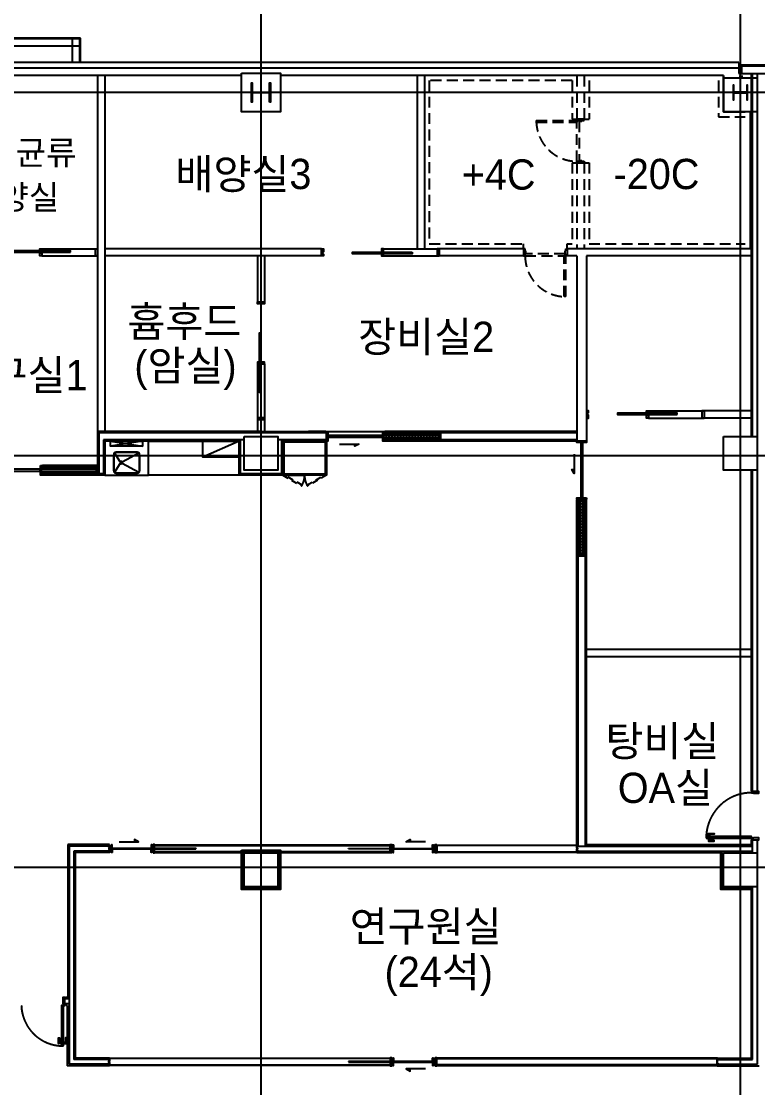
# Model space of a CAD drawing. Header units: metres. Extents: x 630750 to 860239, y 578133 to 726633.
# Drawn here: x 733054 to 748263, y 671261 to 693280 of the extents above; entities that cross this region are included whole.
import ezdxf

# ---------------------------------------------------------------- set-up
doc = ezdxf.new("R2010")
doc.units = ezdxf.units.M
doc.header["$LTSCALE"] = 300
for name, pattern in [('3232$0$HIDDEN', [0.375, 0.25, -0.125]), ('3232$0$업무시설_xr-base$0$CONTINOUS', [0]), ('DASHDOT', [25.4, 12.7, -6.35, 0, -6.35]), ('HID1', [0.375, 0.25, -0.125]), ('HIDD', [0.7, 0.4, -0.3]), ('HIDDEN', [2, 1, -1]), ('업무시설_xr-base$0$CONTINOUS', [0])]:
    doc.linetypes.add(name, pattern=pattern)
for name, color, linetype in [('3232$0$KUK-DOOR', 4, 'Continuous'), ('3232$0$KUK-DOOR-FRAME', 4, 'Continuous'), ('3232$0$KUK-WALL-FIN 1', 30, 'Continuous'), ('3232$0$KUK-WINDOW', 4, 'Continuous'), ('A-AL', 6, 'Continuous'), ('A-CEN-1', 1, 'Continuous'), ('A-CON', 2, 'Continuous'), ('A-DOR', 4, 'Continuous'), ('A-STONE', 6, 'Continuous'), ('A-TXT', 3, 'Continuous'), ('A-WAL-DW', 7, 'Continuous'), ('A-WIN', 4, 'Continuous'), ('A-WIN-GLASS', 4, 'Continuous'), ('KUK-DOOR', 4, 'Continuous'), ('KUK-DOOR-FRAME', 4, 'Continuous'), ('KUK-FUR-MOVE-MAKE', 95, 'Continuous'), ('KUK-WALL-DRYWALL', 4, 'Continuous'), ('KUK-WALL-FIN 1', 30, 'Continuous'), ('O-AA-XXXX-STEEL', 3, 'Continuous'), ('STEL', 3, 'Continuous'), ('특수설계 영역', 225, 'Continuous')]:
    doc.layers.add(name, color=color, linetype=linetype)
doc.layers.add('tel 1구', color=7, linetype='Continuous', lineweight=5, true_color=0x0074cb)
doc.styles.add('돋움', font='')
doc.styles.get('돋움').set_extended_font_data('Dotum')

# ---------------------------------------------------------------- blocks, each defined once
blk = doc.blocks.new('*U18')
at = {"layer": 'STEL'}
blk.add_lwpolyline([(-23, -15, -0.414214), (-5, -33), (-5, -267, -0.414214), (-23, -285), (-150, -285), (-150, -300), (150, -300), (150, -285), (23, -285, -0.414214), (5, -267), (5, -33, -0.414214), (23, -15), (150, -15), (150, 0), (-150, 0), (-150, -15)], format="xyb", close=True, dxfattribs=at)
blk = doc.blocks.new('미닫이문1200')
at = {"layer": 'A-DOR'}
blk.add_line((1280, -150), (2390, -150), dxfattribs=at)
for points in [[(0, 0), (40, 0), (40, -65), (20, -65), (20, -115), (40, -115), (40, -150), (0, -150)], [(1280, 0), (1240, 0), (1240, -65), (1280, -65)], [(2430, 0), (2390, 0), (2390, 0), (2390, 0), (2390, 0), (2390, 0), (2390, -150), (2430, -150)], [(1870, -75), (1870, -105), (640, -105), (640, -75)], [(1280, -115), (1240, -115), (1240, -150), (1280, -150)]]:
    blk.add_lwpolyline(points, close=True, dxfattribs=at)
at = {"layer": 'A-WAL-DW'}
blk.add_line((1280, 0), (2430, 0), dxfattribs=at)
blk = doc.blocks.new('3232$0$D H')
at = {"layer": '3232$0$KUK-DOOR', "color": 1}
for q in [(-383416, 245431), (-383276, 245431)]:
    blk.add_line((-383346, 245431), q, dxfattribs=at)
at = {"layer": '3232$0$KUK-DOOR', "color": 8}
for points in [[(-383356, 245421), (-383416, 245421, -0.414214), (-383426, 245431), (-383426, 245431, -0.414214), (-383416, 245441), (-383356, 245441)], [(-383351, 245411), (-383351, 245411, -0.414214), (-383356, 245416), (-383356, 245446, -0.414214), (-383351, 245451), (-383351, 245451)], [(-383341, 245411), (-383341, 245411, 0.414214), (-383336, 245416), (-383336, 245446, 0.414214), (-383341, 245451), (-383341, 245451)], [(-383336, 245421), (-383276, 245421, 0.414214), (-383266, 245431), (-383266, 245431, 0.414214), (-383276, 245441), (-383336, 245441)]]:
    blk.add_lwpolyline(points, format="xyb", close=True, dxfattribs=at)

msp = doc.modelspace()

# ---------------------------------------------------------------- linework, layer by layer
at = {"layer": '3232$0$KUK-DOOR', "color": 8}
for p, q in [((740674.4, 676199.2, 1192.4), (741614.4, 676199.2, 3419.7)), ((740674.4, 676191.2, -888.5), (741614.4, 676191.2, 3421.4)), ((740674.4, 671799.3, -888.5), (741614.4, 671799.3, 3421.4)), ((740674.4, 671791.3, 1192.4), (741614.4, 671791.3, 3419.7))]:
    msp.add_line(p, q, dxfattribs=at)
at = {"layer": '3232$0$KUK-DOOR', "elevation": 0}
for points in [[(735803.4, 676200.2), (734865.4, 676200.2), (734864.4, 676199.2), (734864.4, 676191.2), (734865.4, 676190.2), (735803.4, 676190.2), (735804.4, 676191.2), (735804.4, 676199.2), (735803.4, 676200.2)], [(740675.4, 676200.2), (741613.4, 676200.2), (741614.4, 676199.2), (741614.4, 676191.2), (741613.4, 676190.2), (740675.4, 676190.2), (740674.4, 676191.2), (740674.4, 676199.2), (740675.4, 676200.2)], [(740675.4, 671790.3), (741613.4, 671790.3), (741614.4, 671791.3), (741614.4, 671799.3), (741613.4, 671800.3), (740675.4, 671800.3), (740674.4, 671799.3), (740674.4, 671791.3), (740675.4, 671790.3)]]:
    msp.add_lwpolyline(points, dxfattribs=at)
at = {"layer": '3232$0$KUK-DOOR', "color": 1, "ltscale": 30, "elevation": 0}
for points in [[(735074.1, 676339.6), (735473.7, 676339.6), (735391.7, 676385.3), (735391.7, 676339.6)], [(741404.7, 676339.6), (741005.1, 676339.6), (741087.2, 676385.3), (741087.2, 676339.6)], [(741404.7, 671650.9), (741005.1, 671650.9), (741087.2, 671605.1), (741087.2, 671650.9)]]:
    msp.add_lwpolyline(points, dxfattribs=at)
at = {"layer": '3232$0$KUK-DOOR', "color": 5, "linetype": '3232$0$HIDDEN', "ltscale": 0.1, "elevation": 0}
for points in [[(736663.4, 676200.2), (735685.4, 676200.2), (735684.4, 676199.2), (735684.4, 676191.2), (735685.4, 676190.2), (736663.4, 676190.2), (736664.4, 676191.2), (736664.4, 676199.2), (736663.4, 676200.2)], [(739815.4, 676200.2), (740793.4, 676200.2), (740794.4, 676199.2), (740794.4, 676191.2), (740793.4, 676190.2), (739815.4, 676190.2), (739814.4, 676191.2), (739814.4, 676199.2), (739815.4, 676200.2)], [(739815.4, 671790.3), (740793.4, 671790.3), (740794.4, 671791.3), (740794.4, 671799.3), (740793.4, 671800.3), (739815.4, 671800.3), (739814.4, 671799.3), (739814.4, 671791.3), (739815.4, 671790.3)]]:
    msp.add_lwpolyline(points, dxfattribs=at)
at = {"layer": '3232$0$KUK-DOOR-FRAME', "elevation": 0}
for points in [[(735774.4, 676205.2), (735804.4, 676205.2), (735804.4, 676280.2), (735774.4, 676280.2)], [(740704.4, 676205.2), (740674.4, 676205.2), (740674.4, 676280.2), (740704.4, 676280.2)], [(735774.4, 676110.2), (735804.4, 676110.2), (735804.4, 676185.2), (735774.4, 676185.2)], [(740704.4, 676110.2), (740674.4, 676110.2), (740674.4, 676185.2), (740704.4, 676185.2)], [(740704.4, 671880.3), (740674.4, 671880.3), (740674.4, 671805.3), (740704.4, 671805.3)], [(740704.4, 671785.3), (740674.4, 671785.3), (740674.4, 671710.3), (740704.4, 671710.3)]]:
    msp.add_lwpolyline(points, close=True, dxfattribs=at)
for points in [[(741634.4, 676280.2), (741634.4, 676110.2), (741604.4, 676110.2), (741604.4, 676185.2), (741614.4, 676185.2), (741614.4, 676205.2), (741604.4, 676205.2), (741604.4, 676280.2), (741634.4, 676280.2)], [(741634.4, 671710.3), (741634.4, 671880.3), (741604.4, 671880.3), (741604.4, 671805.3), (741614.4, 671805.3), (741614.4, 671785.3), (741604.4, 671785.3), (741604.4, 671710.3), (741634.4, 671710.3)]]:
    msp.add_lwpolyline(points, dxfattribs=at)
at = {"layer": '3232$0$KUK-WALL-FIN 1'}
for p, q in [((734874.4, 676270.2, 0), (734874.4, 676280.2, 0)), ((744529.4, 676270.2, 0), (744529.4, 676280.2, 0)), ((734874.4, 671720.2, 0), (734874.4, 671710.2, 0)), ((747424.4, 671720.2, 0), (747424.4, 671710.2, 0))]:
    msp.add_line(p, q, dxfattribs=at)
at = {"layer": '3232$0$KUK-WALL-FIN 1', "color": 3, "elevation": 0}
for points in [[(734839.4, 676246.8), (734864.4, 676246.8), (734864.4, 676270.2), (734874.4, 676270.2), (734874.4, 676205.2)], [(734872.8, 676206.8), (734872.8, 676268.6), (734866, 676268.6), (734866, 676245.2), (734839.4, 676245.2), (734839.4, 676246.8)], [(734872.8, 676206.8), (734862.8, 676206.8), (734862.8, 676183.6), (734872.8, 676183.6)], [(734874.4, 676205.2), (734864.4, 676205.2), (734864.4, 676185.2), (734874.4, 676185.2)], [(744554.4, 676246.8), (744539.4, 676246.8), (744539.4, 676270.2), (744529.4, 676270.2), (744529.4, 676205.2)], [(744529.4, 676205.2), (744529.4, 676205.2), (744529.4, 676185.2), (744529.4, 676185.2)], [(744531, 676206.8), (744531, 676268.6), (744537.8, 676268.6), (744537.8, 676245.2), (744554.4, 676245.2), (744554.4, 676246.8)], [(744531, 676206.8), (744531, 676206.8), (744531, 676183.6), (744531, 676183.6)], [(734874.4, 676185.2), (734874.4, 676120.2), (734864.4, 676120.2), (734864.4, 676143.6), (734839.4, 676143.6), (734839.4, 676145.2), (734866, 676145.2), (734866, 676121.8), (734872.8, 676121.8), (734872.8, 676183.6)], [(744529.4, 676185.2), (744529.4, 676120.2), (744539.4, 676120.2), (744539.4, 676143.6), (744564.4, 676143.6), (744564.4, 676145.2), (744537.8, 676145.2), (744537.8, 676121.8), (744531, 676121.8), (744531, 676183.6)], [(734874.4, 671805.2), (734874.4, 671870.2), (734864.4, 671870.2), (734864.4, 671846.8), (734839.4, 671846.8), (734839.4, 671845.2), (734866, 671845.2), (734866, 671868.6), (734872.8, 671868.6), (734872.8, 671806.8)], [(734872.8, 671783.6), (734872.8, 671783.6), (734872.8, 671806.8), (734872.8, 671806.8)], [(734874.4, 671785.2), (734874.4, 671785.2), (734874.4, 671805.2), (734874.4, 671805.2)], [(747424.4, 671805.2), (747424.4, 671870.2), (747434.4, 671870.2), (747434.4, 671846.8), (747459.4, 671846.8), (747459.4, 671845.2), (747432.8, 671845.2), (747432.8, 671868.6), (747426, 671868.6), (747426, 671806.8)], [(747424.4, 671785.2), (747424.4, 671785.2), (747424.4, 671805.2), (747424.4, 671805.2)], [(747426, 671783.6), (747426, 671783.6), (747426, 671806.8), (747426, 671806.8)], [(734839.4, 671743.6), (734864.4, 671743.6), (734864.4, 671720.2), (734874.4, 671720.2), (734874.4, 671785.2)], [(734872.8, 671783.6), (734872.8, 671721.8), (734866, 671721.8), (734866, 671745.2), (734839.4, 671745.2), (734839.4, 671743.6)], [(747459.4, 671743.6), (747434.4, 671743.6), (747434.4, 671720.2), (747424.4, 671720.2), (747424.4, 671785.2)], [(747426, 671783.6), (747426, 671721.8), (747432.8, 671721.8), (747432.8, 671745.2), (747459.4, 671745.2), (747459.4, 671743.6)]]:
    msp.add_lwpolyline(points, dxfattribs=at)
at = {"layer": '3232$0$KUK-WINDOW', "linetype": '3232$0$업무시설_xr-base$0$CONTINOUS', "elevation": 0}
for points in [[(735804.4, 676260.2), (740674.4, 676260.2), (740674.4, 676270.2), (735804.4, 676270.2)], [(744529.4, 676260.2), (741624.4, 676260.2), (741624.4, 676270.2), (744529.4, 676270.2)], [(737599.4, 676130.2), (735804.4, 676130.2)], [(735804.4, 676120.2), (737599.4, 676120.2)], [(740674.4, 676130.2), (738409.4, 676130.2)], [(738409.4, 676120.2), (740674.4, 676120.2)], [(744529.4, 676120.2), (741624.4, 676120.2), (741624.4, 676130.2), (744529.4, 676130.2)], [(734874.4, 671870.3), (740674.4, 671870.3)], [(740674.4, 671860.3), (734874.4, 671860.3)], [(747424.4, 671870.2), (741624.4, 671870.3), (741624.4, 671860.3), (747424.4, 671860.2)], [(734874.4, 671730.3), (740674.4, 671730.3), (740674.4, 671720.3), (734874.4, 671720.3)], [(747424.4, 671730.2), (741624.4, 671730.3), (741624.4, 671720.3), (747424.4, 671720.2)]]:
    msp.add_lwpolyline(points, dxfattribs=at)
at = {"layer": 'A-AL', "ltscale": 3}
msp.add_line((747874.4, 692430.2, 0), (694034.3, 692430.2, 0), dxfattribs=at)
at = {"layer": 'A-CEN-1', "linetype": 'Continuous'}
for p, q in [((738004.4, 706258.8, 0), (738004.4, 608420.8, 0)), ((747904.4, 706258.8, 0), (747904.4, 608420.8, 0)), ((747904.4, 706258.8, 0), (747904.4, 599969.6, 0)), ((795684.4, 691810.2, 0), (657202.6, 691810.2, 0)), ((795684.4, 684310.2, 0), (657202.6, 684310.2, 0)), ((795684.4, 675810.2, 0), (657202.6, 675810.2, 0))]:
    msp.add_line(p, q, dxfattribs=at)
at = {"layer": 'A-CON', "elevation": 0}
for points in [[(737604.4, 692210.2), (738404.4, 692210.2), (738404.4, 691410.2), (737604.4, 691410.2)], [(747554.4, 692110.2), (748254.4, 692110.2), (748254.4, 691410.2), (747554.4, 691410.2)], [(747554.4, 684710.2), (748254.4, 684710.2), (748254.4, 684010.2), (747554.4, 684010.2)], [(737654.4, 676110.2), (738354.4, 676110.2), (738354.4, 675410.2), (737654.4, 675410.2)], [(747554.4, 676110.2), (748254.4, 676110.2), (748254.4, 675410.2), (747554.4, 675410.2)]]:
    msp.add_lwpolyline(points, close=True, dxfattribs=at)
at = {"layer": 'A-CON'}
for points in [[(737654.4, 684710.2), (738354.4, 684710.2), (738354.4, 684010.2), (737654.4, 684010.2)], [(737654.4, 676110.2), (738354.4, 676110.2), (738354.4, 675410.2), (737654.4, 675410.2)], [(747554.4, 676110.2), (748254.4, 676110.2), (748254.4, 675410.2), (747554.4, 675410.2)]]:
    msp.add_lwpolyline(points, close=True, dxfattribs=at)
at = {"layer": 'A-STONE', "ltscale": 3}
msp.add_line((747874.4, 692430.2, 0), (747874.4, 692310.2, 0), dxfattribs=at)
at = {"layer": 'A-WAL-DW'}
for p, q in [((747874.4, 692310.2), (694034.3, 692310.2)), ((747874.4, 692310.2), (694034.3, 692310.2)), ((737604.4, 692160.2), (728404.4, 692160.2)), ((734629.4, 692160.2), (734629.4, 684810.2, 0)), ((734779.4, 692160.2), (734779.1, 684810.2, 0)), ((747554.4, 692160.2), (738404.4, 692160.2)), ((741229.4, 692160.2), (741229.4, 688585.2)), ((741379.4, 692160.2), (741379.4, 688585.2)), ((747554.4, 692160.2, 0), (747554.4, 691410.2, 0)), ((747554.4, 692110.2, 0), (747554.4, 692160.2, 0)), ((747554.4, 692160.2), (747554.4, 691410.2)), ((747554.4, 692110.2), (747554.4, 692160.2)), ((747904.4, 692110.2, 0), (747904.4, 692160.2, 0)), ((747904.4, 692110.2), (747904.4, 692160.2)), ((747934.4, 692160.2, 0), (747934.4, 692110.2, 0)), ((747934.4, 692160.2), (747934.4, 692110.2)), ((747554.4, 691410.2, 0), (748004.4, 691410.2, 0)), ((748104.4, 691410.2), (748104.4, 688585.2)), ((739254.4, 688585.2), (734779.4, 688585.2)), ((739254.4, 688585.2), (739254.4, 688435.2)), ((741229.4, 688585.2), (741379.4, 688585.2)), ((741379.4, 688585.2), (741684.4, 688585.2)), ((743429.4, 688585.2), (741684.4, 688585.2)), ((741684.4, 688585.2), (741684.4, 688435.2)), ((743429.4, 688585.2), (743429.4, 688435.2)), ((748104.4, 688585.2), (744329.4, 688585.2)), ((744329.4, 688585.2), (744329.4, 688435.2)), ((739254.4, 688435.2), (734779.4, 688435.2)), ((737929.4, 688435.2), (737929.4, 687485.2)), ((738079.4, 688435.2), (738079.4, 687485.2)), ((743429.4, 688435.2), (741684.4, 688435.2)), ((744529.4, 688435.2), (744329.4, 688435.2)), ((744529.4, 688435.2), (744529.4, 684610.2)), ((744729.4, 688435.2), (744729.4, 684610.2)), ((748134.4, 688435.2), (744729.4, 688435.2)), ((737929.4, 687485.2), (738079.4, 687485.2)), ((748104.4, 685235.2), (747109.4, 685235.2)), ((747109.4, 685235.2), (747109.4, 685085.2)), ((737929.4, 685055.2), (738079.4, 685055.2)), ((737929.4, 685055.2), (737929.4, 684810.2, 0)), ((738079.4, 685055.2), (738079.4, 684810.2)), ((748104.4, 685085.2), (747109.4, 685085.2)), ((748134.4, 680310.2), (744729.4, 680310.2)), ((748134.4, 680160.2), (744729.4, 680160.2))]:
    msp.add_line(p, q, dxfattribs=at)
at = {"layer": 'A-WIN', "ltscale": 3}
for p, q in [((734273.8, 692930, 0), (696173.8, 692930.2, 0)), ((734273.8, 692918, 0), (696173.8, 692918.2, 0)), ((734261.8, 692768, 0), (696185.8, 692768.2, 0)), ((734111.8, 692430.2, 0), (734111.8, 692918, 0)), ((734261.8, 692430.2, 0), (734261.8, 692930, 0)), ((734273.8, 692430.2, 0), (734273.8, 692930, 0))]:
    msp.add_line(p, q, dxfattribs=at)
at = {"layer": 'A-WIN-GLASS'}
for p, q in [((747934.4, 692360.2, 0), (747874.4, 692360.2, 0)), ((747874.4, 692360.2, 0), (747874.4, 692204.2, 0)), ((747904.4, 692384.2, 0), (771077.8, 692384.2, 0)), ((747904.4, 692360.2, 0), (747904.4, 692384.2, 0)), ((747904.4, 692360.2, 0), (771054.4, 692360.2, 0)), ((747934.4, 692204.2, 0), (747934.4, 692360.2, 0)), ((747874.4, 692204.2, 0), (747934.4, 692204.2, 0))]:
    msp.add_line(p, q, dxfattribs=at)
at = {"layer": 'A-WIN-GLASS', "color": 9}
msp.add_line((747904.4, 692204.2, 0), (770898.4, 692204.2, 0), dxfattribs=at)
at = {"layer": 'KUK-DOOR', "color": 4, "ltscale": 30}
for points in [[(739374.4, 684730.2), (739374.4, 684690.2), (740544.4, 684690.2), (740544.4, 684730.2)], [(744649.4, 684590.2), (744609.4, 684590.2), (744609.4, 683420.2), (744649.4, 683420.2)], [(732299.4, 684030.2), (732299.4, 683990.2), (733469.4, 683990.2), (733469.4, 684030.2)]]:
    msp.add_lwpolyline(points, close=True, dxfattribs=at)
at = {"layer": 'KUK-DOOR', "color": 5, "linetype": 'HIDDEN', "ltscale": 0.1}
for points in [[(740514.4, 684730.2), (740514.4, 684690.2), (741684.4, 684690.2), (741684.4, 684730.2)], [(733439.4, 684030.2), (733439.4, 683990.2), (734609.4, 683990.2), (734609.4, 684030.2)], [(744649.4, 683450.2), (744609.4, 683450.2), (744609.4, 682280.2), (744649.4, 682280.2)]]:
    msp.add_lwpolyline(points, close=True, dxfattribs=at)
at = {"layer": 'KUK-DOOR', "color": 1, "ltscale": 30, "elevation": 0}
for points in [[(739624.1, 684550.8), (740023.7, 684550.8), (739941.6, 684505.1), (739941.6, 684550.8)], [(744470, 684340.5), (744470, 683940.9), (744424.3, 684023), (744470, 684023)]]:
    msp.add_lwpolyline(points, dxfattribs=at)
at = {"layer": 'KUK-DOOR'}
for points in [[(747199.4, 676410.2), (748134.4, 676410.2), (748134.4, 676450.2), (747199.4, 676450.2)], [(733924.4, 672125.2), (733924.4, 672960.2), (733884.4, 672960.2), (733884.4, 672125.2)]]:
    msp.add_lwpolyline(points, close=True, dxfattribs=at)
at = {"layer": 'KUK-DOOR', "color": 251, "elevation": -9848.1}
for points in [[(747236.9, 676450.2), (747236.9, 676460.2), (747249.4, 676460.2), (747249.4, 676508.2, -0.4660446), (747253, 676511.2), (747364.9, 676511.2, -0.4142136), (747366.9, 676509.2), (747366.9, 676495.2, -0.4142136), (747364.9, 676493.2), (747272.4, 676491.2, 0.4270096), (747269.4, 676488), (747269.4, 676460.2), (747281.9, 676460.2), (747281.9, 676450.2), (747236.9, 676450.2), (747236.9, 676460.2), (747269.4, 676460.2)], [(747236.9, 676410.2), (747236.9, 676400.2), (747249.4, 676400.2), (747249.4, 676352.2, 0.4660446), (747253, 676349.2), (747364.9, 676349.2, 0.4142136), (747366.9, 676351.2), (747366.9, 676365.3, 0.4142136), (747364.9, 676367.3), (747272.4, 676369.2, -0.4270096), (747269.4, 676372.5), (747269.4, 676400.2), (747281.9, 676400.2), (747281.9, 676410.2), (747236.9, 676410.2), (747236.9, 676400.2), (747269.4, 676400.2)], [(733884.4, 672162.7), (733874.4, 672162.7), (733874.4, 672175.2), (733826.4, 672175.2, -0.4660446), (733823.4, 672178.8), (733823.4, 672290.7, -0.4142136), (733825.4, 672292.7), (733839.4, 672292.7, -0.4142136), (733841.4, 672290.7), (733843.4, 672198.2, 0.4270096), (733846.7, 672195.2), (733874.4, 672195.2), (733874.4, 672207.7), (733884.4, 672207.7), (733884.4, 672162.7), (733874.4, 672162.7), (733874.4, 672195.2)], [(733924.4, 672162.7), (733934.4, 672162.7), (733934.4, 672175.2), (733982.4, 672175.2, 0.4660446), (733985.4, 672178.8), (733985.4, 672290.7, 0.4142136), (733983.4, 672292.7), (733969.4, 672292.7, 0.4142136), (733967.4, 672290.7), (733965.4, 672198.2, -0.4270096), (733962.1, 672195.2), (733934.4, 672195.2), (733934.4, 672207.7), (733924.4, 672207.7), (733924.4, 672162.7), (733934.4, 672162.7), (733934.4, 672195.2)]]:
    msp.add_lwpolyline(points, format="xyb", dxfattribs=at)
at = {"layer": 'KUK-DOOR', "color": 1, "linetype": 'DASHDOT'}
for centre, radius, start, end in [((748134, 676414.9), 935.3, 89.97788, 177.8367), ((733912.9, 672983.6), 858.8, 181.55624, 268.09962)]:
    msp.add_arc(centre, radius, start, end, dxfattribs=at)
at = {"layer": 'KUK-DOOR-FRAME'}
for points in [[(739354.4, 684610.2), (739354.4, 684810.2), (739384.4, 684810.2), (739384.4, 684735.2), (739374.4, 684735.2), (739374.4, 684685.2), (739384.4, 684685.2), (739384.4, 684610.2), (739354.4, 684610.2)], [(744529.4, 684610.2), (744729.4, 684610.2), (744729.4, 684580.2), (744654.4, 684580.2), (744654.4, 684590.2), (744604.4, 684590.2), (744604.4, 684580.2), (744529.4, 684580.2), (744529.4, 684610.2)], [(748134.4, 677350.2), (748176.4, 677350.2), (748176.4, 677340.2), (748284.4, 677340.2), (748284.4, 677380.2), (748134.4, 677380.2), (748134.4, 677350.2)], [(748134.4, 676380.2), (748284.4, 676380.2), (748284.4, 676420.2), (748176.4, 676420.2), (748176.4, 676410.2), (748134.4, 676410.2), (748134.4, 676380.2)], [(733954.4, 672960.2), (733954.4, 673120.2), (733914.4, 673120.2), (733914.4, 673002.2), (733924.4, 673002.2), (733924.4, 672960.2), (733954.4, 672960.2)]]:
    msp.add_lwpolyline(points, dxfattribs=at)
for points in [[(740524.4, 684810.2), (740554.4, 684810.2), (740554.4, 684735.2), (740524.4, 684735.2)], [(740524.4, 684685.2), (740554.4, 684685.2), (740554.4, 684610.2), (740524.4, 684610.2)], [(733449.4, 684110.2), (733479.4, 684110.2), (733479.4, 684035.2), (733449.4, 684035.2)], [(733449.4, 683985.2), (733479.4, 683985.2), (733479.4, 683910.2), (733449.4, 683910.2)], [(744604.4, 683440.2), (744604.4, 683410.2), (744529.4, 683410.2), (744529.4, 683440.2)], [(744729.4, 683440.2), (744729.4, 683410.2), (744654.4, 683410.2), (744654.4, 683440.2)]]:
    msp.add_lwpolyline(points, close=True, dxfattribs=at)
at = {"layer": 'KUK-FUR-MOVE-MAKE'}
for p, q in [((737554.4, 684610.2), (736804.4, 684280.2)), ((735095.3, 684181.8, 0), (734977.7, 684367, 0)), ((735095.3, 684181.8, 0), (734977.7, 684367, 0)), ((735095.3, 684181.8, 0), (734977.7, 684367, 0)), ((735095.3, 684181.8, 0), (734977.7, 684367, 0)), ((735095.3, 684181.8, 0), (734977.7, 684367, 0)), ((735095.3, 684181.8, 0), (734977.7, 684367, 0)), ((735095.3, 684181.8, 0), (734977.7, 684367, 0)), ((735095.3, 684181.8, 0), (734977.7, 684367, 0)), ((735445.4, 684381.9, 0), (735013.6, 684381.9, 0)), ((735013.6, 684381.9, 0), (735445.4, 684381.9, 0)), ((735445.4, 684381.9, 0), (735013.6, 684381.9, 0)), ((735013.6, 684381.9, 0), (735445.4, 684381.9, 0)), ((735445.4, 684381.9, 0), (735013.6, 684381.9, 0)), ((735013.6, 684381.9, 0), (735445.4, 684381.9, 0)), ((735445.4, 684381.9, 0), (735013.6, 684381.9, 0)), ((735013.6, 684381.9, 0), (735445.4, 684381.9, 0)), ((735135, 684181.8, 0), (735481.3, 684367, 0)), ((735135, 684181.8, 0), (735481.3, 684367, 0)), ((735135, 684181.8, 0), (735481.3, 684367, 0)), ((735135, 684181.8, 0), (735481.3, 684367, 0)), ((735135, 684181.8, 0), (735481.3, 684367, 0)), ((735135, 684181.8, 0), (735481.3, 684367, 0)), ((735135, 684181.8, 0), (735481.3, 684367, 0)), ((735135, 684181.8, 0), (735481.3, 684367, 0)), ((734962.8, 684331, 0), (734962.8, 684000.8, 0)), ((734962.8, 684000.8, 0), (734962.8, 684331, 0)), ((734962.8, 684331, 0), (734962.8, 684000.8, 0)), ((734962.8, 684000.8, 0), (734962.8, 684331, 0)), ((734962.8, 684331, 0), (734962.8, 684000.8, 0)), ((734962.8, 684000.8, 0), (734962.8, 684331, 0)), ((734962.8, 684331, 0), (734962.8, 684000.8, 0)), ((734962.8, 684000.8, 0), (734962.8, 684331, 0)), ((734977.7, 683964.9, 0), (735095.3, 684150.1, 0)), ((734977.7, 683964.9, 0), (735095.3, 684150.1, 0)), ((734977.7, 683964.9, 0), (735095.3, 684150.1, 0)), ((734977.7, 683964.9, 0), (735095.3, 684150.1, 0)), ((734977.7, 683964.9, 0), (735095.3, 684150.1, 0)), ((734977.7, 683964.9, 0), (735095.3, 684150.1, 0)), ((734977.7, 683964.9, 0), (735095.3, 684150.1, 0)), ((734977.7, 683964.9, 0), (735095.3, 684150.1, 0)), ((735481.3, 683965, 0), (735135, 684150.1, 0)), ((735481.3, 683965, 0), (735135, 684150.1, 0)), ((735481.3, 683965, 0), (735135, 684150.1, 0)), ((735481.3, 683965, 0), (735135, 684150.1, 0)), ((735481.3, 683965, 0), (735135, 684150.1, 0)), ((735481.3, 683965, 0), (735135, 684150.1, 0)), ((735481.3, 683965, 0), (735135, 684150.1, 0)), ((735481.3, 683965, 0), (735135, 684150.1, 0)), ((735496.2, 684000.9, 0), (735496.2, 684331.1, 0)), ((735496.2, 684331.1, 0), (735496.2, 684000.9, 0)), ((735496.2, 684000.9, 0), (735496.2, 684331.1, 0)), ((735496.2, 684331.1, 0), (735496.2, 684000.9, 0)), ((735496.2, 684000.9, 0), (735496.2, 684331.1, 0)), ((735496.2, 684331.1, 0), (735496.2, 684000.9, 0)), ((735496.2, 684000.9, 0), (735496.2, 684331.1, 0)), ((735496.2, 684331.1, 0), (735496.2, 684000.9, 0)), ((735013.6, 683950.1, 0), (735445.4, 683950.1, 0)), ((735445.4, 683950.1, 0), (735013.6, 683950.1, 0)), ((735013.6, 683950.1, 0), (735445.4, 683950.1, 0)), ((735445.4, 683950.1, 0), (735013.6, 683950.1, 0)), ((735013.6, 683950.1, 0), (735445.4, 683950.1, 0)), ((735445.4, 683950.1, 0), (735013.6, 683950.1, 0)), ((735013.6, 683950.1, 0), (735445.4, 683950.1, 0)), ((735445.4, 683950.1, 0), (735013.6, 683950.1, 0))]:
    msp.add_line(p, q, dxfattribs=at)
at = {"layer": 'KUK-FUR-MOVE-MAKE', "elevation": 0}
for points in [[(735679.5, 684610.2), (734779.6, 684610.2), (734779.6, 683910.2), (735679.5, 683910.2)], [(737554.4, 683910.2), (735679.5, 683910.2), (735679.5, 684610.2), (737554.4, 684610.2)], [(737554.4, 684280.2), (736804.4, 684280.2), (736804.4, 684610.2), (737554.4, 684610.2)]]:
    msp.add_lwpolyline(points, close=True, dxfattribs=at)
msp.add_lwpolyline([(735559.5, 684610.2), (735559.5, 684510.2), (734899.5, 684510.2), (734899.5, 684610.2), (735559.5, 684610.2), (734899.5, 684510.2), (734899.5, 684610.2), (735559.5, 684510.2)], dxfattribs=at)
at = {"layer": 'KUK-FUR-MOVE-MAKE'}
for points in [[(738454.4, 684610.2), (739354.4, 684610.2), (739354.4, 683930.2), (738454.4, 683930.2)], [(738454.4, 683930.2), (738454.4, 684610.2), (738474.4, 684610.2), (738474.4, 683930.2)], [(739339.4, 684595.2), (738469.4, 684595.2), (738469.4, 684600.2), (739339.4, 684600.2)], [(739334.4, 683930.2), (739334.4, 684610.2), (739354.4, 684610.2), (739354.4, 683930.2)], [(738904.4, 683930.2), (738454.4, 683930.2), (738454.4, 683910.2), (738904.4, 683910.2)], [(738904.4, 683930.2), (739354.4, 683930.2), (739354.4, 683910.2), (738904.4, 683910.2)]]:
    msp.add_lwpolyline(points, close=True, dxfattribs=at)
at = {"layer": 'KUK-FUR-MOVE-MAKE', "color": 1, "linetype": 'HIDD'}
for points in [[(738854.1, 683702.6), (738464.4, 683927.6), (738454.4, 683910.2), (738844.1, 683685.2)], [(738954.7, 683702.6), (739344.4, 683927.6), (739354.4, 683910.2), (738964.7, 683685.2)]]:
    msp.add_lwpolyline(points, close=True, dxfattribs=at)
at = {"layer": 'KUK-FUR-MOVE-MAKE'}
for centre, radius, start, end in [((735013.6, 684331.1, 0), 50.8, 90.00308, 180.00308), ((735013.6, 684331.1, 0), 50.8, 90.00308, 180.00308), ((735013.6, 684331.1, 0), 50.8, 90.00308, 180.00308), ((735013.6, 684331.1, 0), 50.8, 90.00308, 180.00308), ((735013.6, 684331.1, 0), 50.8, 90.00308, 180.00308), ((735013.6, 684331.1, 0), 50.8, 90.00308, 180.00308), ((735013.6, 684331.1, 0), 50.8, 90.00308, 180.00308), ((735013.6, 684331.1, 0), 50.8, 90.00308, 180.00308), ((735445.4, 684331.1, 0), 50.8, 0.00308, 90.00308), ((735445.4, 684331.1, 0), 50.8, 0.00308, 90.00308), ((735445.4, 684331.1, 0), 50.8, 0.00308, 90.00308), ((735445.4, 684331.1, 0), 50.8, 0.00308, 90.00308), ((735445.4, 684331.1, 0), 50.8, 0.00308, 90.00308), ((735445.4, 684331.1, 0), 50.8, 0.00308, 90.00308), ((735445.4, 684331.1, 0), 50.8, 0.00308, 90.00308), ((735445.4, 684331.1, 0), 50.8, 0.00308, 90.00308), ((735115.2, 684166, 0), 25.4, 0.00308, 180.00308), ((735115.2, 684166, 0), 25.4, 0.00308, 180.00308), ((735115.2, 684166, 0), 25.4, 0.00308, 180.00308), ((735115.2, 684166, 0), 25.4, 0.00308, 180.00308), ((735115.2, 684166, 0), 25.4, 0.00308, 180.00308), ((735115.2, 684166, 0), 25.4, 0.00308, 180.00308), ((735115.2, 684166, 0), 25.4, 0.00308, 180.00308), ((735115.2, 684166, 0), 25.4, 0.00308, 180.00308), ((735115.2, 684166, 0), 25.4, 180.00308, 0.00308), ((735115.2, 684166, 0), 25.4, 180.00308, 0.00308), ((735115.2, 684166, 0), 25.4, 180.00308, 0.00308), ((735115.2, 684166, 0), 25.4, 180.00308, 0.00308), ((735115.2, 684166, 0), 25.4, 180.00308, 0.00308), ((735115.2, 684166, 0), 25.4, 180.00308, 0.00308), ((735115.2, 684166, 0), 25.4, 180.00308, 0.00308), ((735115.2, 684166, 0), 25.4, 180.00308, 0.00308), ((735013.6, 684000.9, 0), 50.8, 180.00308, 270.00308), ((735013.6, 684000.9, 0), 50.8, 180.00308, 270.00308), ((735013.6, 684000.9, 0), 50.8, 180.00308, 270.00308), ((735013.6, 684000.9, 0), 50.8, 180.00308, 270.00308), ((735013.6, 684000.9, 0), 50.8, 180.00308, 270.00308), ((735013.6, 684000.9, 0), 50.8, 180.00308, 270.00308), ((735013.6, 684000.9, 0), 50.8, 180.00308, 270.00308), ((735013.6, 684000.9, 0), 50.8, 180.00308, 270.00308), ((735445.4, 684000.9, 0), 50.8, 270.00308, 0.00308), ((735445.4, 684000.9, 0), 50.8, 270.00308, 0.00308), ((735445.4, 684000.9, 0), 50.8, 270.00308, 0.00308), ((735445.4, 684000.9, 0), 50.8, 270.00308, 0.00308), ((735445.4, 684000.9, 0), 50.8, 270.00308, 0.00308), ((735445.4, 684000.9, 0), 50.8, 270.00308, 0.00308), ((735445.4, 684000.9, 0), 50.8, 270.00308, 0.00308), ((735445.4, 684000.9, 0), 50.8, 270.00308, 0.00308)]:
    msp.add_arc(centre, radius, start, end, dxfattribs=at)
at = {"layer": 'KUK-FUR-MOVE-MAKE', "color": 1, "linetype": 'DASHDOT'}
for centre, start, end in [((738491.7, 683900.2), 328.61189, 1.38811), ((739317.1, 683900.2), 178.61189, 211.38811)]:
    msp.add_arc(centre, 412.8, start, end, dxfattribs=at)
at = {"layer": 'KUK-WALL-DRYWALL'}
for p, q in [((748159.4, 684710.2), (748159.4, 692204.2)), ((748259.4, 677380.2), (748259.4, 692204.2)), ((738004.4, 684785.2), (734654.6, 684785.2, 0)), ((734654.6, 684785.2, 0), (734654.6, 683935.2, 0)), ((739354.4, 684785.2), (738004.4, 684785.2)), ((744529.4, 684785.2), (740554.4, 684785.2)), ((741719.4, 684635.2), (741719.4, 684785.2)), ((737654.4, 684635.2), (734754.6, 684635.2, 0)), ((734754.6, 684635.2, 0), (734754.6, 683935.2, 0)), ((739354.4, 684635.2), (738354.4, 684635.2)), ((741719.4, 684755.2), (740554.4, 684755.2)), ((741719.4, 684665.2), (740554.4, 684665.2)), ((744529.4, 684635.2), (740554.4, 684635.2)), ((741689.4, 684665.2), (741689.4, 684755.2)), ((734654.6, 684085.2), (733479.4, 684085.2)), ((734644.4, 684055.2), (733479.4, 684055.2)), ((734644.4, 683965.2), (733479.4, 683965.2)), ((734754.6, 683935.2), (733479.4, 683935.2)), ((734614.4, 683965.2), (734614.4, 684055.2)), ((734644.4, 683935.2), (734644.4, 684085.2)), ((748159.4, 677380.2), (748159.4, 684010.2)), ((744554.4, 676245.2), (744554.4, 683410.2)), ((744584.4, 682245.2), (744584.4, 683410.2)), ((744674.4, 682245.2), (744674.4, 683410.2)), ((744704.4, 676245.2), (744704.4, 683410.2)), ((744554.4, 682245.2), (744704.4, 682245.2)), ((744584.4, 682275.2), (744674.4, 682275.2)), ((734039.4, 676245.2), (734039.4, 671745.2)), ((734872.8, 676245.2), (734039.4, 676245.2)), ((744531, 676245.2), (748159.4, 676245.2)), ((748159.4, 676110.2), (748159.4, 676380.2)), ((748259.4, 671745.2), (748259.4, 676380.2)), ((734139.4, 676145.2, 0), (734139.4, 671845.2, 0)), ((734872.8, 676145.2), (734139.4, 676145.2)), ((744531, 676145.2), (748159.4, 676145.2)), ((748159.4, 671845.2), (748159.4, 675410.2)), ((734039.4, 673095.2), (733954.4, 673095.2)), ((734039.4, 672995.2), (733954.4, 672995.2)), ((734872.8, 671845.2), (734139.4, 671845.2)), ((747426, 671845.2), (748159.4, 671845.2, 0)), ((734872.8, 671745.2), (734039.4, 671745.2)), ((747426, 671745.2), (748259.4, 671745.2))]:
    msp.add_line(p, q, dxfattribs=at)
at = {"layer": 'KUK-WALL-DRYWALL', "color": 1}
for points in [[(740584.4, 684755.2), (740584.4, 684785.2), (740554.4, 684755.2), (740554.4, 684785.2), (740584.4, 684755.2), (740584.4, 684785.2), (740554.4, 684785.2), (740554.4, 684755.2), (740584.4, 684755.2)], [(741719.4, 684755.2), (741719.4, 684785.2), (741689.4, 684755.2), (741689.4, 684785.2), (741719.4, 684755.2), (741719.4, 684785.2), (741689.4, 684785.2), (741689.4, 684755.2), (741719.4, 684755.2)], [(740584.4, 684635.2), (740584.4, 684665.2), (740554.4, 684635.2), (740554.4, 684665.2), (740584.4, 684635.2), (740584.4, 684665.2), (740554.4, 684665.2), (740554.4, 684635.2), (740584.4, 684635.2)], [(741719.4, 684635.2), (741719.4, 684665.2), (741689.4, 684635.2), (741689.4, 684665.2), (741719.4, 684635.2), (741719.4, 684665.2), (741689.4, 684665.2), (741689.4, 684635.2), (741719.4, 684635.2)], [(733509.4, 684055.2), (733509.4, 684085.2), (733479.4, 684055.2), (733479.4, 684085.2), (733509.4, 684055.2), (733509.4, 684085.2), (733479.4, 684085.2), (733479.4, 684055.2), (733509.4, 684055.2)], [(733509.4, 683935.2), (733509.4, 683965.2), (733479.4, 683935.2), (733479.4, 683965.2), (733509.4, 683935.2), (733509.4, 683965.2), (733479.4, 683965.2), (733479.4, 683935.2), (733509.4, 683935.2)], [(734644.4, 684055.2), (734644.4, 684085.2), (734614.4, 684055.2), (734614.4, 684085.2), (734644.4, 684055.2), (734644.4, 684085.2), (734614.4, 684085.2), (734614.4, 684055.2), (734644.4, 684055.2)], [(734644.4, 683935.2), (734644.4, 683965.2), (734614.4, 683935.2), (734614.4, 683965.2), (734644.4, 683935.2), (734644.4, 683965.2), (734614.4, 683965.2), (734614.4, 683935.2), (734644.4, 683935.2)], [(744554.4, 683380.2), (744584.4, 683380.2), (744554.4, 683410.2), (744584.4, 683410.2), (744554.4, 683380.2), (744584.4, 683380.2), (744584.4, 683410.2), (744554.4, 683410.2), (744554.4, 683380.2)], [(744674.4, 683380.2), (744704.4, 683380.2), (744674.4, 683410.2), (744704.4, 683410.2), (744674.4, 683380.2), (744704.4, 683380.2), (744704.4, 683410.2), (744674.4, 683410.2), (744674.4, 683380.2)], [(744554.4, 682245.2), (744584.4, 682245.2), (744554.4, 682275.2), (744584.4, 682275.2), (744554.4, 682245.2), (744584.4, 682245.2), (744584.4, 682275.2), (744554.4, 682275.2), (744554.4, 682245.2)], [(744674.4, 682245.2), (744704.4, 682245.2), (744674.4, 682275.2), (744704.4, 682275.2), (744674.4, 682245.2), (744704.4, 682245.2), (744704.4, 682275.2), (744674.4, 682275.2), (744674.4, 682245.2)]]:
    msp.add_lwpolyline(points, dxfattribs=at)
at = {"layer": 'KUK-WALL-DRYWALL'}
for points in [[(738429.4, 684635.2), (738429.4, 683935.2), (737579.4, 683935.2), (737579.4, 684635.2)], [(748159.4, 675380.2), (747524.4, 675380.2), (747524.4, 676145.2), (747524.4, 676145.2)]]:
    msp.add_lwpolyline(points, dxfattribs=at)
msp.add_lwpolyline([(737624.4, 676140.2), (738384.4, 676140.2), (738384.4, 675380.2), (737624.4, 675380.2)], close=True, dxfattribs=at)
at = {"layer": 'KUK-WALL-FIN 1'}
for p, q in [((748134.4, 684710.2), (748134.4, 692204.2)), ((734629.4, 684810.2, 0), (734629.6, 684110.2)), ((738004.4, 684810.2), (734629.6, 684810.2, 0)), ((738004.4, 684810.2), (740946.8, 684810.2)), ((739344.4, 684810.2), (738988.5, 684810.2)), ((744529.4, 684810.2), (740564.4, 684810.2)), ((737554.4, 684610.2), (734779.6, 684610.2, 0)), ((734779.6, 684610.2, 0), (734779.6, 683910.2, 0)), ((739344.4, 684610.2), (738454.4, 684610.2)), ((741684.4, 684735.2), (740554.4, 684735.2)), ((741684.4, 684685.2), (740554.4, 684685.2)), ((744729.4, 684610.2), (740564.4, 684610.2)), ((741684.4, 684665.2), (741684.4, 684755.2)), ((734609.4, 684035.2), (733479.4, 684035.2)), ((734609.4, 683985.2), (733479.4, 683985.2)), ((734629.6, 684110.2), (733489.4, 684110.2)), ((734779.6, 683910.2), (733489.4, 683910.2)), ((734609.4, 683965.2), (734609.4, 684055.2)), ((748134.4, 677390.2), (748134.4, 684010.2)), ((744529.4, 676270.2), (744529.4, 683400.2)), ((744604.4, 682280.2), (744604.4, 683410.2)), ((744654.4, 682280.2), (744654.4, 683410.2)), ((744729.4, 676280.2), (744729.4, 683400.2)), ((744584.4, 682280.2), (744674.4, 682280.2)), ((734014.4, 676280.2, 0), (734014.4, 673120.2)), ((734874.4, 676280.2), (734014.4, 676280.2)), ((734874.4, 676270.2), (734874.4, 676280.2)), ((744529.4, 676270.2), (744529.4, 676280.2)), ((744529.4, 676270.2), (744529.4, 676280.2)), ((744729.4, 676280.2), (748134.4, 676280.2)), ((748134.4, 676280.2), (748134.4, 676370.2)), ((734164.4, 676120.2, 0), (734164.4, 671870.2)), ((734864.4, 676120.2), (734164.4, 676120.2)), ((744539.4, 676120.2), (747499.4, 676120.2)), ((748134.4, 671870.2), (748134.4, 675355.2)), ((734014.4, 673120.2), (733964.4, 673120.2)), ((734004.4, 672960.2), (733964.4, 672960.2)), ((734004.4, 672960.2), (734004.4, 671710.2)), ((734864.4, 671870.2), (734164.4, 671870.2)), ((747434.4, 671870.2), (748134.4, 671870.2, 0)), ((734874.4, 671710.2), (734004.4, 671710.2)), ((734874.4, 671720.2), (734874.4, 671710.2)), ((747424.4, 671720.2), (747424.4, 671710.2)), ((747424.4, 671710.2), (748294.4, 671710.2))]:
    msp.add_line(p, q, dxfattribs=at)
for points in [[(737554.4, 684810.2), (738454.4, 684810.2)], [(739344.4, 684810.2), (739344.4, 684800.2), (739354.4, 684800.2), (739354.4, 684810.2)], [(740564.4, 684810.2), (740564.4, 684800.2), (740554.4, 684800.2), (740554.4, 684810.2)], [(738454.4, 684610.2), (738454.4, 683910.2), (737554.4, 683910.2), (737554.4, 684610.2)], [(739344.4, 684610.2), (739344.4, 684620.2), (739354.4, 684620.2), (739354.4, 684610.2)], [(740564.4, 684610.2), (740564.4, 684620.2), (740554.4, 684620.2), (740554.4, 684610.2)], [(733489.4, 684110.2), (733489.4, 684100.2), (733479.4, 684100.2), (733479.4, 684110.2)], [(733489.4, 683910.2), (733489.4, 683920.2), (733479.4, 683920.2), (733479.4, 683910.2)], [(744529.4, 683400.2), (744539.4, 683400.2), (744539.4, 683410.2), (744529.4, 683410.2)], [(744729.4, 683400.2), (744719.4, 683400.2), (744719.4, 683410.2), (744729.4, 683410.2)], [(748134.4, 677390.2), (748144.4, 677390.2), (748144.4, 677380.2), (748134.4, 677380.2)], [(748134.4, 676370.2), (748144.4, 676370.2), (748144.4, 676380.2), (748134.4, 676380.2)], [(748134.4, 675355.2), (747499.4, 675355.2), (747499.4, 676120.2)]]:
    msp.add_lwpolyline(points, dxfattribs=at)
at = {"layer": 'KUK-WALL-FIN 1', "color": 3}
for points in [[(734839.4, 676246.8), (734864.4, 676246.8), (734864.4, 676270.2), (734874.4, 676270.2), (734874.4, 676225.2)], [(734872.8, 676226.8), (734872.8, 676268.6), (734866, 676268.6), (734866, 676245.2), (734839.4, 676245.2), (734839.4, 676246.8)], [(744554.4, 676246.8), (744539.4, 676246.8), (744539.4, 676270.2), (744529.4, 676270.2), (744529.4, 676205.2)], [(744554.4, 676246.8), (744539.4, 676246.8), (744539.4, 676270.2), (744529.4, 676270.2), (744529.4, 676205.2)], [(744529.4, 676205.2), (744539.4, 676205.2), (744539.4, 676185.2), (744529.4, 676185.2)], [(744529.4, 676205.2), (744539.4, 676205.2), (744539.4, 676185.2), (744529.4, 676185.2)], [(744531, 676206.8), (744531, 676268.6), (744537.8, 676268.6), (744537.8, 676245.2), (744554.4, 676245.2), (744554.4, 676246.8)], [(744531, 676206.8), (744531, 676268.6), (744537.8, 676268.6), (744537.8, 676245.2), (744554.4, 676245.2), (744554.4, 676246.8)], [(744531, 676206.8), (744541, 676206.8), (744541, 676183.6), (744531, 676183.6)], [(744531, 676206.8), (744541, 676206.8), (744541, 676183.6), (744531, 676183.6)], [(734874.4, 676185.2), (734874.4, 676120.2), (734864.4, 676120.2), (734864.4, 676143.6), (734839.4, 676143.6), (734839.4, 676145.2), (734866, 676145.2), (734866, 676121.8), (734872.8, 676121.8), (734872.8, 676183.6)], [(744529.4, 676185.2), (744529.4, 676120.2), (744539.4, 676120.2), (744539.4, 676143.6), (744564.4, 676143.6), (744564.4, 676145.2), (744537.8, 676145.2), (744537.8, 676121.8), (744531, 676121.8), (744531, 676183.6)], [(744529.4, 676185.2), (744529.4, 676120.2), (744539.4, 676120.2), (744539.4, 676143.6), (744564.4, 676143.6), (744564.4, 676145.2), (744537.8, 676145.2), (744537.8, 676121.8), (744531, 676121.8), (744531, 676183.6)], [(734874.4, 671805.2), (734874.4, 671870.2), (734864.4, 671870.2), (734864.4, 671846.8), (734839.4, 671846.8), (734839.4, 671845.2), (734866, 671845.2), (734866, 671868.6), (734872.8, 671868.6), (734872.8, 671806.8)], [(734872.8, 671783.6), (734862.8, 671783.6), (734862.8, 671806.8), (734872.8, 671806.8)], [(734874.4, 671785.2), (734864.4, 671785.2), (734864.4, 671805.2), (734874.4, 671805.2)], [(747424.4, 671805.2), (747424.4, 671870.2), (747434.4, 671870.2), (747434.4, 671846.8), (747459.4, 671846.8), (747459.4, 671845.2), (747432.8, 671845.2), (747432.8, 671868.6), (747426, 671868.6), (747426, 671806.8)], [(747424.4, 671785.2), (747434.4, 671785.2), (747434.4, 671805.2), (747424.4, 671805.2)], [(747426, 671783.6), (747436, 671783.6), (747436, 671806.8), (747426, 671806.8)], [(734839.4, 671743.6), (734864.4, 671743.6), (734864.4, 671720.2), (734874.4, 671720.2), (734874.4, 671785.2)], [(734872.8, 671783.6), (734872.8, 671721.8), (734866, 671721.8), (734866, 671745.2), (734839.4, 671745.2), (734839.4, 671743.6)], [(747459.4, 671743.6), (747434.4, 671743.6), (747434.4, 671720.2), (747424.4, 671720.2), (747424.4, 671785.2)], [(747426, 671783.6), (747426, 671721.8), (747432.8, 671721.8), (747432.8, 671745.2), (747459.4, 671745.2), (747459.4, 671743.6)]]:
    msp.add_lwpolyline(points, dxfattribs=at)
at = {"layer": 'KUK-WALL-FIN 1'}
msp.add_lwpolyline([(737599.4, 676165.2), (738409.4, 676165.2), (738409.4, 675355.2), (737599.4, 675355.2)], close=True, dxfattribs=at)
at = {"layer": 'KUK-WALL-FIN 1', "linetype": '업무시설_xr-base$0$CONTINOUS'}
for points in [[(733964.4, 673120.2), (733964.4, 673110.2), (733954.4, 673110.2), (733954.4, 673120.2)], [(733964.4, 672960.2), (733964.4, 672970.2), (733954.4, 672970.2), (733954.4, 672960.2)]]:
    msp.add_lwpolyline(points, dxfattribs=at)
at = {"layer": 'O-AA-XXXX-STEEL', "elevation": 0}
msp.add_lwpolyline([(738183.4, 691611.2), (738183.4, 691786.7, 0.4142136), (738165.4, 691804.7), (737843.4, 691804.7, 0.4142136), (737825.4, 691786.7), (737825.4, 691611.2), (737807.4, 691611.2), (737807.4, 692009.2), (737825.4, 692009.2), (737825.4, 691833.7, 0.4142136), (737843.4, 691815.7), (738165.4, 691815.7, 0.4142136), (738183.4, 691833.7), (738183.4, 692009.2), (738201.4, 692009.2), (738201.4, 691611.2)], format="xyb", close=True, dxfattribs=at)
at = {"layer": '특수설계 영역', "linetype": 'HID1', "ltscale": 3}
for p, q in [((741479.4, 692060.2), (741479.4, 688685.2)), ((744429.4, 692060.2), (741479.4, 692060.2)), ((744429.4, 692060.2), (744429.4, 691260.2)), ((744529.4, 692160.2), (744529.4, 691260.2)), ((744679.4, 692160.2), (744679.4, 691260.2)), ((744779.4, 692060.2), (744779.4, 691260.2)), ((747454.4, 692060.2), (747454.4, 691310.2)), ((743689.4, 691230.2), (744529.4, 691230.2)), ((743689.4, 691230.2), (743689.4, 691200.3)), ((743689.4, 691200.3), (744529.4, 691200.3)), ((744429.4, 691260.2), (744529.4, 691260.2)), ((744529.4, 691260.2), (744679.4, 691260.2)), ((744529.4, 691230.2), (744529.4, 691200.3)), ((744529.6, 691260.2), (744679.6, 691260.2)), ((744679.4, 691260.2), (744779.4, 691260.2)), ((747454.4, 691310.2), (748004.4, 691310.2)), ((744429.4, 690360.2), (744429.4, 688685.2)), ((744429.4, 690360.2), (744529.4, 690360.2)), ((744529.4, 690360.2), (744679.4, 690360.2)), ((744529.4, 690360.2), (744529.4, 688585.2)), ((744679.4, 690360.2), (744679.4, 688585.2)), ((744679.4, 690360.2), (744779.4, 690360.2)), ((744779.4, 690360.2), (744779.4, 688685.2)), ((741479.4, 688685.2), (743429.4, 688685.2)), ((743429.4, 688585.2), (743429.4, 688685.2)), ((744329.4, 688685.2), (744429.4, 688685.2)), ((744329.4, 688585.2), (744329.4, 688685.2)), ((744779.4, 688685.2), (748004.4, 688685.2)), ((744269.4, 687595.2), (744269.4, 688435.2)), ((744299.4, 688435.2), (744269.4, 688435.2)), ((744299.4, 687595.2), (744299.4, 688435.2)), ((744299.4, 687595.2), (744269.4, 687595.2))]:
    msp.add_line(p, q, dxfattribs=at)
for points in [[(744679.4, 691260.2), (744529.4, 691260.2), (744529.4, 691230.2), (744574.4, 691230.2), (744574.4, 691215.2), (744634.4, 691215.2), (744634.4, 691230.2), (744679.4, 691230.2)], [(744679.4, 690360.2), (744529.4, 690360.2), (744529.4, 690390.2), (744574.4, 690390.2), (744574.4, 690405.2), (744634.4, 690405.2), (744634.4, 690390.2), (744679.4, 690390.2)], [(743429.4, 688585.2), (743429.4, 688435.2), (743459.4, 688435.2), (743459.4, 688480.2), (743474.4, 688480.2), (743474.4, 688540.2), (743459.4, 688540.2), (743459.4, 688585.2)], [(744329.4, 688585.2), (744329.4, 688435.2), (744299.4, 688435.2), (744299.4, 688480.2), (744284.4, 688480.2), (744284.4, 688540.2), (744299.4, 688540.2), (744299.4, 688585.2)]]:
    msp.add_lwpolyline(points, close=True, dxfattribs=at)
for points in [[(744529.4, 690390.2), (744529.4, 691230.2)], [(744574.4, 691215.2), (744574.4, 690405.2)], [(743459.4, 688435.2), (744299.4, 688435.2)], [(744284.4, 688480.2), (743474.4, 688480.2)]]:
    msp.add_lwpolyline(points, dxfattribs=at)
for centre in [(744529.4, 691230.2), (744299.4, 688435.2)]:
    msp.add_arc(centre, 840, 180, 270, dxfattribs=at)

# ---------------------------------------------------------------- block references
at = {"layer": '3232$0$KUK-DOOR', "xscale": -1}
for p, rotation in [((980354.5, 292849.3, 0), 90), ((981175.5, 292849.3, 0), 90), ((495303.3, 1055141.1, 0), 270), ((496124.3, 1055141.1, 0), 270)]:
    msp.add_blockref('3232$0$D H', p, dxfattribs=dict(at, rotation=rotation))
at = {"layer": '3232$0$KUK-DOOR', "rotation": 270}
for p in [(495303.3, 292849.3, 0), (496124.3, 292849.3, 0)]:
    msp.add_blockref('3232$0$D H', p, dxfattribs=at)
at = {"layer": 'A-WAL-DW', "rotation": 270}
msp.add_blockref('미닫이문1200', (738079.4, 687485.2), dxfattribs=at)
at = {"layer": 'O-AA-XXXX-STEEL', "rotation": 90}
msp.add_blockref('*U18', (747754.4, 691810.2, 0), dxfattribs=at)
at = {"layer": 'tel 1구', "xscale": -1, "rotation": 180}
for p in [(732199.4, 688435.2), (744729.4, 685085.2)]:
    msp.add_blockref('미닫이문1200', p, dxfattribs=at)
at = {"layer": 'tel 1구'}
msp.add_blockref('미닫이문1200', (739254.4, 688585.2), dxfattribs=at)

# ---------------------------------------------------------------- texts
at = {"layer": 'A-TXT', "color": 3, "style": '돋움'}
for s, height, p in [('효모,균류', 500, (731503, 690316.3, 0)), ('효모,균류', 500, (731503, 690316.3, 0)), ('배양실', 625, (736237.3, 689815.9, 0)), ('배양실3', 625, (736237.3, 689815.9, 0)), ('+4C', 625, (742151.4, 689804.7, 0)), ('+4C', 625, (742151.4, 689804.7, 0)), ('-20C', 625, (745287.4, 689815.6, 0)), ('-20C', 625, (745287.4, 689815.6, 0)), ('배양실', 500, (731954.7, 689397.7, 0)), ('배양실', 500, (731954.7, 689397.7, 0)), ('흄후드', 625, (735245.8, 686766.4, 0)), ('흄후드', 625, (735245.8, 686766.4, 0)), ('장비실', 625, (740012.8, 686453.2, 0)), ('장비실2', 625, (740012.8, 686453.2, 0)), ('(암실)', 625, (735388.2, 685858.6, 0)), ('(암실)', 625, (735388.2, 685858.6, 0)), ('기구실', 625, (731614.1, 685662.8, 0)), ('기구실1', 625, (731614.1, 685662.8, 0)), ('탕비실', 625, (745117.1, 678105.4, 0)), ('탕비실', 625, (745117.1, 678105.4, 0)), ('OA실', 625, (745374.3, 677140.1, 0)), ('OA실', 625, (745374.3, 677140.1, 0)), ('연구원실', 625, (739836.9, 674280.5, 0)), ('연구원실', 625, (739836.9, 674280.5, 0)), ('(24석)', 625, (740556.5, 673340.5, 0)), ('(24석)', 625, (740556.5, 673340.5, 0))]:
    msp.add_text(s, height=height, rotation=0.00001, dxfattribs=at).set_placement(p)

doc.saveas('drawing.dxf')
